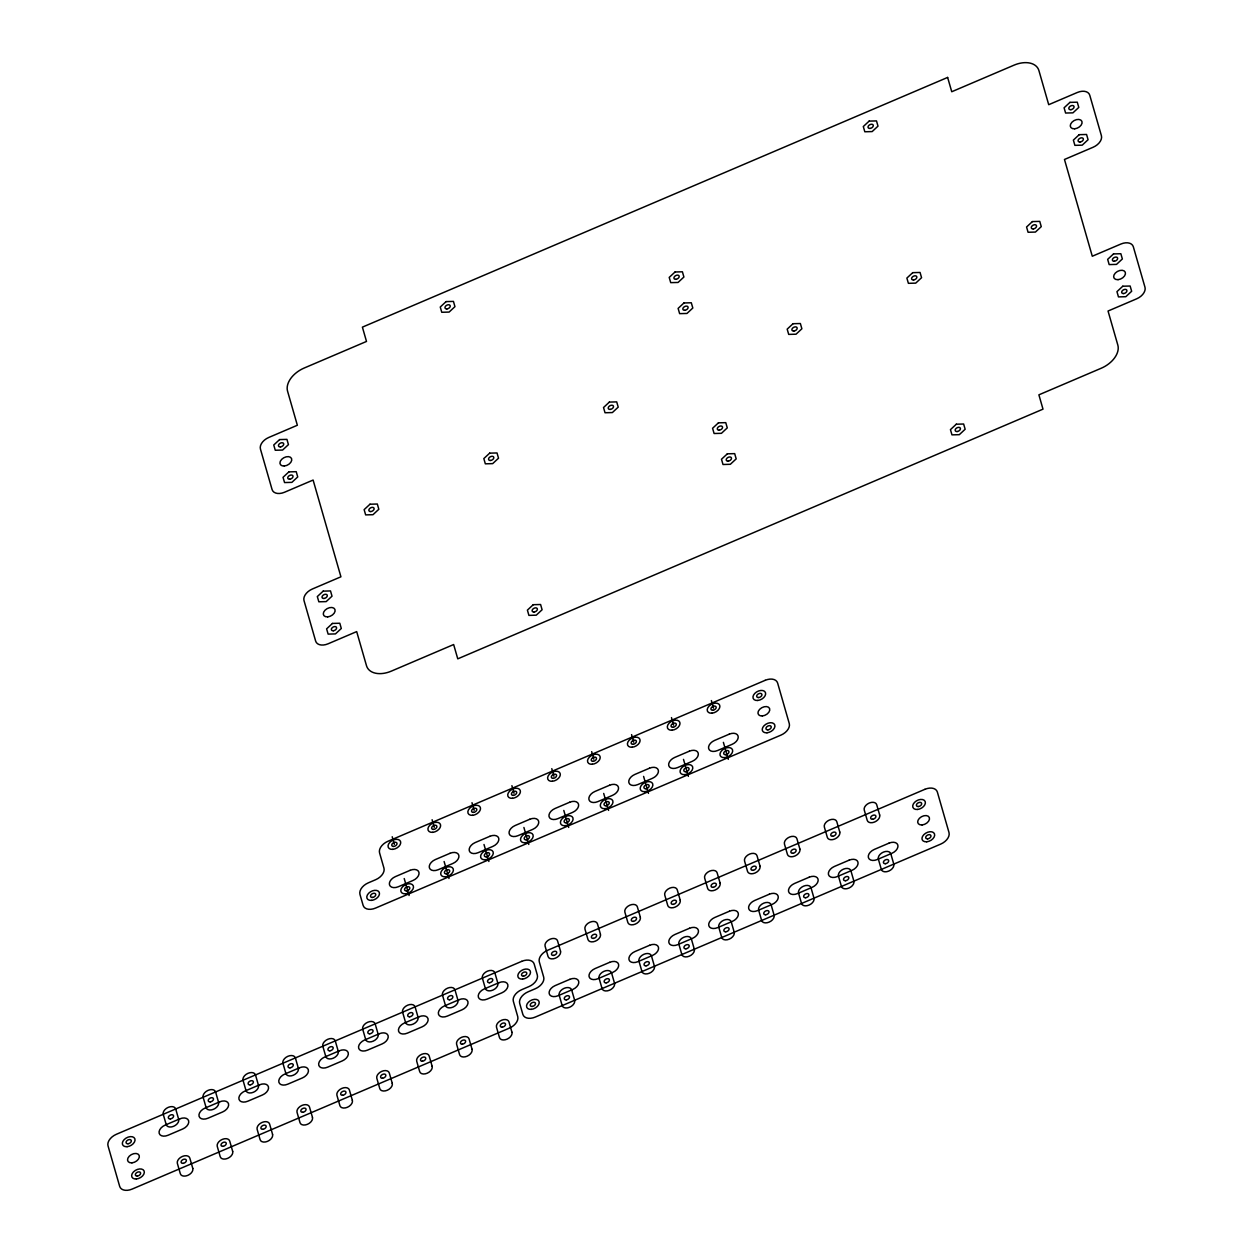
<?xml version="1.0" encoding="UTF-8"?>
<svg xmlns="http://www.w3.org/2000/svg" width="1253" height="1253" viewBox="0 0 1253 1253"><rect width="100%" height="100%" fill="white"/><g stroke="black" fill="none" stroke-linecap="round" stroke-linejoin="round"><path stroke-width="1.5" d="M711.375 700.568L713.552 708.164M723.388 742.356L728.275 759.349M671.483 717.593L673.66 725.189M683.496 759.381L688.367 776.374M631.575 734.618L633.767 742.215M643.588 776.406L648.474 793.384M591.682 751.643L593.875 759.224M603.695 793.431L608.582 810.409M551.79 768.653L553.967 776.249M563.803 810.44L568.69 827.434M511.897 785.678L514.075 793.274M523.895 827.466L528.782 844.459M471.989 802.703L474.182 810.299M484.003 844.491L488.889 861.484M432.097 819.728L434.274 827.325M444.11 861.516L448.997 878.494M392.205 836.753L394.382 844.35M404.218 878.541L409.089 895.519M279.591 439.584L273.749 445.003L275.268 450.25L282.598 450.062L288.441 444.627L286.937 439.38L279.591 439.584M446.099 301.597L440.257 307.032L441.761 312.279L449.107 312.075L454.949 306.656L453.445 301.409L446.099 301.597M288.879 471.88L283.037 477.315L284.556 482.562L291.886 482.358L297.728 476.939L296.225 471.692L288.879 471.88M369.98 504.223L364.137 509.642L365.657 514.889L372.987 514.701L378.829 509.266L377.325 504.019L369.98 504.223M323.164 591.134L317.322 596.553L318.842 601.8L326.172 601.612L332.014 596.177L330.51 590.93L323.164 591.134M675.054 271.979L669.212 277.414L670.715 282.645L678.061 282.458L683.903 277.023L682.399 271.791L675.054 271.979M489.672 453.147L483.83 458.582L485.334 463.829L492.68 463.626L498.522 458.206L497.018 452.959L489.672 453.147M869.143 121.102L863.301 126.537L864.821 131.769L872.151 131.581L877.993 126.146L876.489 120.915L869.143 121.102M332.452 623.43L326.61 628.865L328.129 634.112L335.459 633.908L341.302 628.489L339.798 623.242L332.452 623.43M683.966 302.96L678.124 308.395L679.627 313.642L686.973 313.454L692.815 308.019L691.296 302.772L683.966 302.96M609.365 402.088L603.523 407.523L605.027 412.754L612.372 412.566L618.215 407.131L616.695 401.884L609.365 402.088M793.024 323.713L787.182 329.147L788.701 334.394L796.047 334.206L801.873 328.772L800.369 323.525L793.024 323.713M718.423 422.841L712.581 428.275L714.1 433.507L721.446 433.319L727.273 427.884L725.769 422.653L718.423 422.841M1069.937 102.37L1064.095 107.805L1065.598 113.036L1072.944 112.848L1078.786 107.413L1077.282 102.182L1069.937 102.37M533.245 604.698L527.403 610.133L528.907 615.38L536.253 615.176L542.095 609.757L540.591 604.51L533.245 604.698M912.717 272.653L906.874 278.088L908.394 283.319L915.724 283.131L921.566 277.696L920.062 272.465L912.717 272.653M727.335 453.821L721.493 459.256L722.997 464.503L730.342 464.299L736.184 458.88L734.681 453.633L727.335 453.821M1079.225 134.666L1073.382 140.101L1074.886 145.348L1082.232 145.16L1088.074 139.725L1086.57 134.478L1079.225 134.666M1032.409 221.577L1026.567 227.012L1028.071 232.259L1035.417 232.071L1041.259 226.636L1039.755 221.389L1032.409 221.577M1113.51 253.92L1107.668 259.355L1109.171 264.587L1116.517 264.399L1122.359 258.964L1120.855 253.732L1113.51 253.92M956.29 424.203L950.447 429.638L951.967 434.869L959.297 434.681L965.139 429.246L963.635 424.015L956.29 424.203M1122.798 286.217L1116.956 291.651L1118.459 296.898L1125.805 296.71L1131.647 291.276L1130.143 286.029L1122.798 286.217M947.628 77.435L362.399 327.143L366.502 341.442L304.213 368.022A22.711 14.691 -28.3 0 0 287.563 391.187L297.353 425.253L268.753 437.469A11.355 7.346 -28.3 0 0 260.436 449.044L272.073 489.531A11.355 7.346 -28.3 0 0 284.509 492.257L313.109 480.056L340.926 576.803L312.326 589.02A11.355 7.346 -28.3 0 0 304.009 600.594L315.646 641.082A11.355 7.346 -28.3 0 0 328.082 643.807L356.682 631.606L366.487 665.672A22.711 14.691 -28.3 0 0 391.359 671.122L453.649 644.543L457.768 658.843L1042.997 409.151L1038.894 394.836L1101.183 368.257A22.711 14.691 -28.3 0 0 1117.833 345.108L1108.044 311.026L1136.643 298.825A11.355 7.346 -28.3 0 0 1144.976 287.235L1133.323 246.747A11.355 7.346 -28.3 0 0 1120.887 244.037L1092.287 256.238L1064.47 159.476L1093.07 147.274A11.355 7.346 -28.3 0 0 1101.403 135.684L1089.75 95.197A11.355 7.346 -28.3 0 0 1077.314 92.487L1048.714 104.688L1038.925 70.607A22.711 14.691 -28.3 0 0 1014.037 65.156L951.747 91.735L947.628 77.435M765.191 680.316L387.897 841.296A11.355 7.346 -28.3 0 0 379.565 852.886L383.951 868.141A11.355 7.346 -28.3 0 1 375.634 879.716L368.304 882.848A11.355 7.346 -28.3 0 0 359.971 894.438L363.119 905.355A11.355 7.346 -28.3 0 0 375.555 908.08L780.932 735.119A11.355 7.346 -28.3 0 0 789.265 723.529L777.627 683.042A11.355 7.346 -28.3 0 0 765.191 680.316M410.107 870.334L395.4 876.614A8.051 5.2 -28.3 0 0 389.495 884.822A8.051 5.2 -28.3 0 0 398.313 886.748L413.02 880.467A8.051 5.2 -28.3 0 0 418.925 872.26A8.051 5.2 -28.3 0 0 410.107 870.334M450.015 853.309L435.292 859.589A8.051 5.2 -28.3 0 0 429.387 867.796A8.051 5.2 -28.3 0 0 438.205 869.723L452.928 863.442A8.051 5.2 -28.3 0 0 458.817 855.235A8.051 5.2 -28.3 0 0 450.015 853.309M489.907 836.284L475.185 842.564A8.051 5.2 -28.3 0 0 469.295 850.771A8.051 5.2 -28.3 0 0 478.098 852.698L492.821 846.417A8.051 5.2 -28.3 0 0 498.725 838.21A8.051 5.2 -28.3 0 0 489.907 836.284M529.8 819.258L515.093 825.539A8.051 5.2 -28.3 0 0 509.188 833.746A8.051 5.2 -28.3 0 0 518.006 835.673L532.713 829.392A8.051 5.2 -28.3 0 0 538.618 821.185A8.051 5.2 -28.3 0 0 529.8 819.258M569.692 802.233L554.985 808.514A8.051 5.2 -28.3 0 0 549.08 816.721A8.051 5.2 -28.3 0 0 557.898 818.648L572.605 812.383A8.051 5.2 -28.3 0 0 578.51 804.175A8.051 5.2 -28.3 0 0 569.692 802.233M609.6 785.224L594.877 791.489A8.051 5.2 -28.3 0 0 588.973 799.696A8.051 5.2 -28.3 0 0 597.791 801.638L612.513 795.357A8.051 5.2 -28.3 0 0 618.418 787.15A8.051 5.2 -28.3 0 0 609.6 785.224M649.493 768.199L634.77 774.479A8.051 5.2 -28.3 0 0 628.881 782.686A8.051 5.2 -28.3 0 0 637.699 784.613L652.406 778.332A8.051 5.2 -28.3 0 0 658.311 770.125A8.051 5.2 -28.3 0 0 649.493 768.199M689.385 751.173L674.678 757.454A8.051 5.2 -28.3 0 0 668.773 765.661A8.051 5.2 -28.3 0 0 677.591 767.588L692.298 761.307A8.051 5.2 -28.3 0 0 698.203 753.1A8.051 5.2 -28.3 0 0 689.385 751.173M729.293 734.148L714.57 740.429A8.051 5.2 -28.3 0 0 708.665 748.636A8.051 5.2 -28.3 0 0 717.483 750.563L732.206 744.282A8.051 5.2 -28.3 0 0 738.095 736.075A8.051 5.2 -28.3 0 0 729.293 734.148M521.749 961.333L116.357 1134.294A11.355 7.346 -28.3 0 0 108.024 1145.884L119.677 1186.372A11.355 7.346 -28.3 0 0 132.113 1189.097L509.407 1028.118A11.355 7.346 -28.3 0 0 517.724 1016.543L513.338 1001.272A11.355 7.346 -28.3 0 1 521.671 989.698L529.001 986.565A11.355 7.346 -28.3 0 0 537.318 974.991L534.185 964.058A11.355 7.346 -28.3 0 0 521.749 961.333M924.918 789.312L547.624 950.291A11.355 7.346 -28.3 0 0 539.307 961.881L543.692 977.136A11.355 7.346 -28.3 0 1 535.36 988.711L528.03 991.843A11.355 7.346 -28.3 0 0 519.697 1003.434L522.846 1014.35A11.355 7.346 -28.3 0 0 535.282 1017.076L940.674 844.115A11.355 7.346 -28.3 0 0 948.991 832.525L937.354 792.037A11.355 7.346 -28.3 0 0 924.918 789.312M179.805 1118.851L165.098 1125.131A8.051 5.2 -28.3 0 0 159.194 1133.339A8.051 5.2 -28.3 0 0 168.012 1135.265L182.719 1128.984A8.051 5.2 -28.3 0 0 188.623 1120.777A8.051 5.2 -28.3 0 0 179.805 1118.851M219.714 1101.826L204.991 1108.106A8.051 5.2 -28.3 0 0 199.086 1116.313A8.051 5.2 -28.3 0 0 207.904 1118.24L222.627 1111.959A8.051 5.2 -28.3 0 0 228.516 1103.752A8.051 5.2 -28.3 0 0 219.714 1101.826M259.606 1084.8L244.883 1091.081A8.051 5.2 -28.3 0 0 238.994 1099.288A8.051 5.2 -28.3 0 0 247.796 1101.215L262.519 1094.95A8.051 5.2 -28.3 0 0 268.424 1086.743A8.051 5.2 -28.3 0 0 259.606 1084.8M299.498 1067.791L284.791 1074.056A8.051 5.2 -28.3 0 0 278.886 1082.263A8.051 5.2 -28.3 0 0 287.704 1084.205L302.412 1077.925A8.051 5.2 -28.3 0 0 308.316 1069.717A8.051 5.2 -28.3 0 0 299.498 1067.791M339.391 1050.766L324.684 1057.046A8.051 5.2 -28.3 0 0 318.779 1065.254A8.051 5.2 -28.3 0 0 327.597 1067.18L342.304 1060.899A8.051 5.2 -28.3 0 0 348.209 1052.692A8.051 5.2 -28.3 0 0 339.391 1050.766M379.299 1033.741L364.576 1040.021A8.051 5.2 -28.3 0 0 358.671 1048.228A8.051 5.2 -28.3 0 0 367.489 1050.155L382.212 1043.874A8.051 5.2 -28.3 0 0 388.101 1035.667A8.051 5.2 -28.3 0 0 379.299 1033.741M419.191 1016.716L404.468 1022.996A8.051 5.2 -28.3 0 0 398.579 1031.203A8.051 5.2 -28.3 0 0 407.382 1033.13L422.104 1026.849A8.051 5.2 -28.3 0 0 428.009 1018.642A8.051 5.2 -28.3 0 0 419.191 1016.716M459.084 999.69L444.376 1005.971A8.051 5.2 -28.3 0 0 438.472 1014.178A8.051 5.2 -28.3 0 0 447.29 1016.105L461.997 1009.824A8.051 5.2 -28.3 0 0 467.902 1001.617A8.051 5.2 -28.3 0 0 459.084 999.69M498.976 982.681L484.269 988.946A8.051 5.2 -28.3 0 0 478.364 997.153A8.051 5.2 -28.3 0 0 487.182 999.08L501.905 992.815A8.051 5.2 -28.3 0 0 507.794 984.607A8.051 5.2 -28.3 0 0 498.976 982.681M569.849 979.329L555.126 985.61A8.051 5.2 -28.3 0 0 549.237 993.817A8.051 5.2 -28.3 0 0 558.039 995.743L572.762 989.463A8.051 5.2 -28.3 0 0 578.667 981.256A8.051 5.2 -28.3 0 0 569.849 979.329M609.741 962.304L595.034 968.585A8.051 5.2 -28.3 0 0 589.129 976.792A8.051 5.2 -28.3 0 0 597.947 978.718L612.654 972.438A8.051 5.2 -28.3 0 0 618.559 964.23A8.051 5.2 -28.3 0 0 609.741 962.304M649.634 945.279L634.926 951.56A8.051 5.2 -28.3 0 0 629.022 959.767A8.051 5.2 -28.3 0 0 637.84 961.693L652.547 955.412A8.051 5.2 -28.3 0 0 658.451 947.205A8.051 5.2 -28.3 0 0 649.634 945.279M689.542 928.254L674.819 934.534A8.051 5.2 -28.3 0 0 668.914 942.742A8.051 5.2 -28.3 0 0 677.732 944.668L692.455 938.387A8.051 5.2 -28.3 0 0 698.344 930.18A8.051 5.2 -28.3 0 0 689.542 928.254M729.434 911.229L714.711 917.509A8.051 5.2 -28.3 0 0 708.822 925.716A8.051 5.2 -28.3 0 0 717.624 927.643L732.347 921.378A8.051 5.2 -28.3 0 0 738.252 913.171A8.051 5.2 -28.3 0 0 729.434 911.229M769.326 894.219L754.619 900.5A8.051 5.2 -28.3 0 0 748.714 908.691A8.051 5.2 -28.3 0 0 757.532 910.633L772.24 904.353A8.051 5.2 -28.3 0 0 778.144 896.146A8.051 5.2 -28.3 0 0 769.326 894.219M809.219 877.194L794.512 883.475A8.051 5.2 -28.3 0 0 788.607 891.682A8.051 5.2 -28.3 0 0 797.425 893.608L812.148 887.328A8.051 5.2 -28.3 0 0 818.037 879.12A8.051 5.2 -28.3 0 0 809.219 877.194M849.127 860.169L834.404 866.45A8.051 5.2 -28.3 0 0 828.499 874.657A8.051 5.2 -28.3 0 0 837.317 876.583L852.04 870.302A8.051 5.2 -28.3 0 0 857.945 862.095A8.051 5.2 -28.3 0 0 849.127 860.169M889.019 843.144L874.312 849.424A8.051 5.2 -28.3 0 0 868.407 857.632A8.051 5.2 -28.3 0 0 877.225 859.558L891.932 853.277A8.051 5.2 -28.3 0 0 897.837 845.07A8.051 5.2 -28.3 0 0 889.019 843.144M879.669 815.03L876.693 804.677A6.813 4.401 -28.3 0 0 869.237 803.048A6.813 4.401 -28.3 0 0 864.241 809.986L867.217 820.339A6.813 4.401 -28.3 0 0 874.672 821.984A6.813 4.401 -28.3 0 0 879.669 815.03M893.781 864.116L890.805 853.763A6.813 4.401 -28.3 0 0 883.349 852.134A6.813 4.401 -28.3 0 0 878.353 859.072L881.329 869.425A6.813 4.401 -28.3 0 0 888.784 871.07A6.813 4.401 -28.3 0 0 893.781 864.116M839.776 832.055L836.8 821.702A6.813 4.401 -28.3 0 0 829.345 820.057A6.813 4.401 -28.3 0 0 824.349 827.011L827.325 837.364A6.813 4.401 -28.3 0 0 834.78 838.993A6.813 4.401 -28.3 0 0 839.776 832.055M853.888 881.141L850.912 870.788A6.813 4.401 -28.3 0 0 843.441 869.159A6.813 4.401 -28.3 0 0 838.461 876.098L841.436 886.451A6.813 4.401 -28.3 0 0 848.892 888.079A6.813 4.401 -28.3 0 0 853.888 881.141M799.884 849.064L796.908 838.711A6.813 4.401 -28.3 0 0 789.453 837.082A6.813 4.401 -28.3 0 0 784.456 844.036L787.432 854.389A6.813 4.401 -28.3 0 0 794.888 856.018A6.813 4.401 -28.3 0 0 799.884 849.064M813.996 898.166L811.02 887.797A6.813 4.401 -28.3 0 0 803.549 886.169A6.813 4.401 -28.3 0 0 798.553 893.123L801.544 903.476A6.813 4.401 -28.3 0 0 808.999 905.105A6.813 4.401 -28.3 0 0 813.996 898.166M759.991 866.089L757.016 855.736A6.813 4.401 -28.3 0 0 749.545 854.107A6.813 4.401 -28.3 0 0 744.564 861.046L747.54 871.399A6.813 4.401 -28.3 0 0 754.995 873.043A6.813 4.401 -28.3 0 0 759.991 866.089M774.103 915.176L771.128 904.823A6.813 4.401 -28.3 0 0 763.657 903.194A6.813 4.401 -28.3 0 0 758.66 910.148L761.636 920.501A6.813 4.401 -28.3 0 0 769.107 922.13A6.813 4.401 -28.3 0 0 774.103 915.176M720.099 883.114L717.123 872.761A6.813 4.401 -28.3 0 0 709.652 871.133A6.813 4.401 -28.3 0 0 704.656 878.071L707.647 888.424A6.813 4.401 -28.3 0 0 715.103 890.053A6.813 4.401 -28.3 0 0 720.099 883.114M734.211 932.201L731.235 921.848A6.813 4.401 -28.3 0 0 723.764 920.219A6.813 4.401 -28.3 0 0 718.768 927.157L721.744 937.51A6.813 4.401 -28.3 0 0 729.215 939.155A6.813 4.401 -28.3 0 0 734.211 932.201M680.207 900.14L677.231 889.771A6.813 4.401 -28.3 0 0 669.76 888.142A6.813 4.401 -28.3 0 0 664.763 895.096L667.739 905.449A6.813 4.401 -28.3 0 0 675.21 907.078A6.813 4.401 -28.3 0 0 680.207 900.14M694.319 949.226L691.343 938.873A6.813 4.401 -28.3 0 0 683.872 937.228A6.813 4.401 -28.3 0 0 678.875 944.182L681.851 954.535A6.813 4.401 -28.3 0 0 689.322 956.164A6.813 4.401 -28.3 0 0 694.319 949.226M640.314 917.149L637.338 906.796A6.813 4.401 -28.3 0 0 629.867 905.167A6.813 4.401 -28.3 0 0 624.871 912.121L627.847 922.474A6.813 4.401 -28.3 0 0 635.318 924.103A6.813 4.401 -28.3 0 0 640.314 917.149M654.426 966.235L651.45 955.882A6.813 4.401 -28.3 0 0 643.979 954.253A6.813 4.401 -28.3 0 0 638.983 961.208L641.959 971.561A6.813 4.401 -28.3 0 0 649.43 973.189A6.813 4.401 -28.3 0 0 654.426 966.235M600.422 934.174L597.446 923.821A6.813 4.401 -28.3 0 0 589.975 922.192A6.813 4.401 -28.3 0 0 584.979 929.131L587.955 939.484A6.813 4.401 -28.3 0 0 595.426 941.128A6.813 4.401 -28.3 0 0 600.422 934.174M614.534 983.26L611.558 972.908A6.813 4.401 -28.3 0 0 604.087 971.279A6.813 4.401 -28.3 0 0 599.091 978.233L602.066 988.586A6.813 4.401 -28.3 0 0 609.538 990.215A6.813 4.401 -28.3 0 0 614.534 983.26M560.53 951.199L557.554 940.846A6.813 4.401 -28.3 0 0 550.083 939.202A6.813 4.401 -28.3 0 0 545.086 946.156L548.062 956.509A6.813 4.401 -28.3 0 0 555.533 958.138A6.813 4.401 -28.3 0 0 560.53 951.199M574.641 1000.286L571.666 989.933A6.813 4.401 -28.3 0 0 564.195 988.304A6.813 4.401 -28.3 0 0 559.198 995.242L562.174 1005.595A6.813 4.401 -28.3 0 0 569.645 1007.24A6.813 4.401 -28.3 0 0 574.641 1000.286M497.833 983.166L494.857 972.814A6.813 4.401 -28.3 0 0 487.386 971.185A6.813 4.401 -28.3 0 0 482.389 978.123L485.365 988.476A6.813 4.401 -28.3 0 0 492.836 990.121A6.813 4.401 -28.3 0 0 497.833 983.166M511.944 1032.253L508.969 1021.9A6.813 4.401 -28.3 0 0 501.498 1020.271A6.813 4.401 -28.3 0 0 496.501 1027.225L499.477 1037.578A6.813 4.401 -28.3 0 0 506.948 1039.207A6.813 4.401 -28.3 0 0 511.944 1032.253M457.94 1000.192L454.964 989.839A6.813 4.401 -28.3 0 0 447.493 988.194A6.813 4.401 -28.3 0 0 442.497 995.148L445.473 1005.501A6.813 4.401 -28.3 0 0 452.944 1007.13A6.813 4.401 -28.3 0 0 457.94 1000.192M472.052 1049.278L469.061 1038.925A6.813 4.401 -28.3 0 0 461.605 1037.296A6.813 4.401 -28.3 0 0 456.609 1044.235L459.585 1054.587A6.813 4.401 -28.3 0 0 467.056 1056.232A6.813 4.401 -28.3 0 0 472.052 1049.278M418.048 1017.201L415.072 1006.848A6.813 4.401 -28.3 0 0 407.601 1005.219A6.813 4.401 -28.3 0 0 402.605 1012.173L405.58 1022.526A6.813 4.401 -28.3 0 0 413.051 1024.155A6.813 4.401 -28.3 0 0 418.048 1017.201M432.144 1066.303L429.168 1055.95A6.813 4.401 -28.3 0 0 421.713 1054.306A6.813 4.401 -28.3 0 0 416.716 1061.26L419.692 1071.613A6.813 4.401 -28.3 0 0 427.163 1073.241A6.813 4.401 -28.3 0 0 432.144 1066.303M378.155 1034.226L375.164 1023.873A6.813 4.401 -28.3 0 0 367.709 1022.244A6.813 4.401 -28.3 0 0 362.712 1029.199L365.688 1039.551A6.813 4.401 -28.3 0 0 373.159 1041.18A6.813 4.401 -28.3 0 0 378.155 1034.226M392.252 1083.312L389.276 1072.96A6.813 4.401 -28.3 0 0 381.82 1071.331A6.813 4.401 -28.3 0 0 376.824 1078.285L379.8 1088.638A6.813 4.401 -28.3 0 0 387.255 1090.267A6.813 4.401 -28.3 0 0 392.252 1083.312M338.247 1051.251L335.271 1040.898A6.813 4.401 -28.3 0 0 327.816 1039.27A6.813 4.401 -28.3 0 0 322.82 1046.208L325.796 1056.561A6.813 4.401 -28.3 0 0 333.267 1058.205A6.813 4.401 -28.3 0 0 338.247 1051.251M352.359 1100.338L349.383 1089.985A6.813 4.401 -28.3 0 0 341.928 1088.356A6.813 4.401 -28.3 0 0 336.932 1095.294L339.908 1105.663A6.813 4.401 -28.3 0 0 347.363 1107.292A6.813 4.401 -28.3 0 0 352.359 1100.338M298.355 1068.276L295.379 1057.924A6.813 4.401 -28.3 0 0 287.924 1056.279A6.813 4.401 -28.3 0 0 282.927 1063.233L285.903 1073.586A6.813 4.401 -28.3 0 0 293.359 1075.215A6.813 4.401 -28.3 0 0 298.355 1068.276M312.467 1117.363L309.491 1107.01A6.813 4.401 -28.3 0 0 302.036 1105.381A6.813 4.401 -28.3 0 0 297.039 1112.319L300.015 1122.672A6.813 4.401 -28.3 0 0 307.471 1124.301A6.813 4.401 -28.3 0 0 312.467 1117.363M258.463 1085.286L255.487 1074.933A6.813 4.401 -28.3 0 0 248.031 1073.304A6.813 4.401 -28.3 0 0 243.035 1080.258L246.011 1090.611A6.813 4.401 -28.3 0 0 253.466 1092.24A6.813 4.401 -28.3 0 0 258.463 1085.286M272.574 1134.388L269.599 1124.035A6.813 4.401 -28.3 0 0 262.143 1122.39A6.813 4.401 -28.3 0 0 257.147 1129.345L260.123 1139.697A6.813 4.401 -28.3 0 0 267.578 1141.326A6.813 4.401 -28.3 0 0 272.574 1134.388M218.57 1102.311L215.594 1091.958A6.813 4.401 -28.3 0 0 208.139 1090.329A6.813 4.401 -28.3 0 0 203.143 1097.268L206.118 1107.636A6.813 4.401 -28.3 0 0 213.574 1109.265A6.813 4.401 -28.3 0 0 218.57 1102.311M232.682 1151.397L229.706 1141.044A6.813 4.401 -28.3 0 0 222.251 1139.416A6.813 4.401 -28.3 0 0 217.255 1146.37L220.23 1156.723A6.813 4.401 -28.3 0 0 227.686 1158.352A6.813 4.401 -28.3 0 0 232.682 1151.397M178.678 1119.336L175.702 1108.983A6.813 4.401 -28.3 0 0 168.247 1107.354A6.813 4.401 -28.3 0 0 163.25 1114.293L166.226 1124.646A6.813 4.401 -28.3 0 0 173.681 1126.275A6.813 4.401 -28.3 0 0 178.678 1119.336M192.79 1168.422L189.814 1158.07A6.813 4.401 -28.3 0 0 182.358 1156.441A6.813 4.401 -28.3 0 0 177.362 1163.379L180.338 1173.732A6.813 4.401 -28.3 0 0 187.793 1175.377A6.813 4.401 -28.3 0 0 192.79 1168.422M372.47 897.446A2.835 1.833 -28.3 0 0 375.681 894.125A2.835 1.833 -28.3 0 0 371.248 894.501A2.835 1.833 -28.3 0 0 372.47 897.446M371.53 900.374A6.813 4.401 -28.3 0 0 379.267 892.402A6.813 4.401 -28.3 0 0 368.617 893.295A6.813 4.401 -28.3 0 0 371.53 900.374M766.977 732.786A6.813 4.401 -28.3 0 0 774.714 724.798A6.813 4.401 -28.3 0 0 764.079 725.691A6.813 4.401 -28.3 0 0 766.977 732.786M757.689 700.474A6.813 4.401 -28.3 0 0 765.426 692.502A6.813 4.401 -28.3 0 0 754.792 693.395A6.813 4.401 -28.3 0 0 757.689 700.474M758.629 697.545A2.835 1.833 -28.3 0 0 761.855 694.225A2.835 1.833 -28.3 0 0 757.423 694.601A2.835 1.833 -28.3 0 0 758.629 697.545M725.659 754.698A2.835 1.833 -28.3 0 0 728.886 751.377A2.835 1.833 -28.3 0 0 724.453 751.737A2.835 1.833 -28.3 0 0 725.659 754.698M685.767 771.723A2.835 1.833 -28.3 0 0 688.993 768.387A2.835 1.833 -28.3 0 0 684.561 768.762A2.835 1.833 -28.3 0 0 685.767 771.723M645.859 788.732A2.835 1.833 -28.3 0 0 649.085 785.412A2.835 1.833 -28.3 0 0 644.653 785.788A2.835 1.833 -28.3 0 0 645.859 788.732M605.966 805.757A2.835 1.833 -28.3 0 0 609.193 802.437A2.835 1.833 -28.3 0 0 604.76 802.813A2.835 1.833 -28.3 0 0 605.966 805.757M566.074 822.782A2.835 1.833 -28.3 0 0 569.301 819.462A2.835 1.833 -28.3 0 0 564.868 819.838A2.835 1.833 -28.3 0 0 566.074 822.782M526.182 839.808A2.835 1.833 -28.3 0 0 529.392 836.487A2.835 1.833 -28.3 0 0 524.96 836.847A2.835 1.833 -28.3 0 0 526.182 839.808M486.274 856.833A2.835 1.833 -28.3 0 0 489.5 853.497A2.835 1.833 -28.3 0 0 485.068 853.873A2.835 1.833 -28.3 0 0 486.274 856.833M446.381 873.858A2.835 1.833 -28.3 0 0 449.608 870.522A2.835 1.833 -28.3 0 0 445.175 870.898A2.835 1.833 -28.3 0 0 446.381 873.858M406.489 890.867A2.835 1.833 -28.3 0 0 409.715 887.547A2.835 1.833 -28.3 0 0 405.283 887.923A2.835 1.833 -28.3 0 0 406.489 890.867M724.72 757.626A6.813 4.401 -28.3 0 0 732.457 749.639A6.813 4.401 -28.3 0 0 721.822 750.531A6.813 4.401 -28.3 0 0 724.72 757.626M684.827 774.652A6.813 4.401 -28.3 0 0 692.564 766.664A6.813 4.401 -28.3 0 0 681.914 767.556A6.813 4.401 -28.3 0 0 684.827 774.652M644.919 791.661A6.813 4.401 -28.3 0 0 652.656 783.689A6.813 4.401 -28.3 0 0 642.022 784.582A6.813 4.401 -28.3 0 0 644.919 791.661M605.027 808.686A6.813 4.401 -28.3 0 0 612.764 800.714A6.813 4.401 -28.3 0 0 602.129 801.607A6.813 4.401 -28.3 0 0 605.027 808.686M565.134 825.711A6.813 4.401 -28.3 0 0 572.872 817.739A6.813 4.401 -28.3 0 0 562.237 818.632A6.813 4.401 -28.3 0 0 565.134 825.711M525.242 842.736A6.813 4.401 -28.3 0 0 532.979 834.764A6.813 4.401 -28.3 0 0 522.329 835.657A6.813 4.401 -28.3 0 0 525.242 842.736M485.334 859.762A6.813 4.401 -28.3 0 0 493.071 851.774A6.813 4.401 -28.3 0 0 482.436 852.666A6.813 4.401 -28.3 0 0 485.334 859.762M445.441 876.787A6.813 4.401 -28.3 0 0 453.179 868.799A6.813 4.401 -28.3 0 0 442.544 869.692A6.813 4.401 -28.3 0 0 445.441 876.787M405.549 893.796A6.813 4.401 -28.3 0 0 413.286 885.824A6.813 4.401 -28.3 0 0 402.636 886.717A6.813 4.401 -28.3 0 0 405.549 893.796M767.917 729.857A2.835 1.833 -28.3 0 0 771.143 726.521A2.835 1.833 -28.3 0 0 766.711 726.897A2.835 1.833 -28.3 0 0 767.917 729.857M672.047 730.201A6.813 4.401 -28.3 0 0 679.784 722.229A6.813 4.401 -28.3 0 0 669.149 723.122A6.813 4.401 -28.3 0 0 672.047 730.201M392.769 849.362A6.813 4.401 -28.3 0 0 400.506 841.389A6.813 4.401 -28.3 0 0 389.871 842.282A6.813 4.401 -28.3 0 0 392.769 849.362M432.661 832.337A6.813 4.401 -28.3 0 0 440.414 824.364A6.813 4.401 -28.3 0 0 429.763 825.257A6.813 4.401 -28.3 0 0 432.661 832.337M472.569 815.311A6.813 4.401 -28.3 0 0 480.306 807.339A6.813 4.401 -28.3 0 0 469.671 808.232A6.813 4.401 -28.3 0 0 472.569 815.311M512.461 798.302A6.813 4.401 -28.3 0 0 520.199 790.314A6.813 4.401 -28.3 0 0 509.564 791.207A6.813 4.401 -28.3 0 0 512.461 798.302M552.354 781.277A6.813 4.401 -28.3 0 0 560.091 773.289A6.813 4.401 -28.3 0 0 549.456 774.182A6.813 4.401 -28.3 0 0 552.354 781.277M592.262 764.252A6.813 4.401 -28.3 0 0 599.999 756.279A6.813 4.401 -28.3 0 0 589.349 757.172A6.813 4.401 -28.3 0 0 592.262 764.252M632.154 747.227A6.813 4.401 -28.3 0 0 639.891 739.254A6.813 4.401 -28.3 0 0 629.257 740.147A6.813 4.401 -28.3 0 0 632.154 747.227M711.939 713.176A6.813 4.401 -28.3 0 0 719.676 705.204A6.813 4.401 -28.3 0 0 709.041 706.097A6.813 4.401 -28.3 0 0 711.939 713.176M712.879 710.247A2.835 1.833 -28.3 0 0 716.105 706.927A2.835 1.833 -28.3 0 0 711.673 707.303A2.835 1.833 -28.3 0 0 712.879 710.247M672.986 727.273A2.835 1.833 -28.3 0 0 676.213 723.952A2.835 1.833 -28.3 0 0 671.78 724.328A2.835 1.833 -28.3 0 0 672.986 727.273M633.094 744.298A2.835 1.833 -28.3 0 0 636.32 740.977A2.835 1.833 -28.3 0 0 631.888 741.353A2.835 1.833 -28.3 0 0 633.094 744.298M593.202 761.323A2.835 1.833 -28.3 0 0 596.412 758.002A2.835 1.833 -28.3 0 0 591.98 758.363A2.835 1.833 -28.3 0 0 593.202 761.323M553.293 778.348A2.835 1.833 -28.3 0 0 556.52 775.027A2.835 1.833 -28.3 0 0 552.087 775.388A2.835 1.833 -28.3 0 0 553.293 778.348M513.401 795.373A2.835 1.833 -28.3 0 0 516.628 792.037A2.835 1.833 -28.3 0 0 512.195 792.413A2.835 1.833 -28.3 0 0 513.401 795.373M473.509 812.383A2.835 1.833 -28.3 0 0 476.735 809.062A2.835 1.833 -28.3 0 0 472.303 809.438A2.835 1.833 -28.3 0 0 473.509 812.383M433.616 829.408A2.835 1.833 -28.3 0 0 436.827 826.087A2.835 1.833 -28.3 0 0 432.395 826.463A2.835 1.833 -28.3 0 0 433.616 829.408M393.708 846.433A2.835 1.833 -28.3 0 0 396.935 843.112A2.835 1.833 -28.3 0 0 392.502 843.488A2.835 1.833 -28.3 0 0 393.708 846.433M762.341 715.949A6.359 4.119 -28.3 0 0 769.577 708.493A6.359 4.119 -28.3 0 0 759.647 709.339A6.359 4.119 -28.3 0 0 762.341 715.949M1074.682 128.793A6.359 4.119 -28.3 0 0 1081.903 121.353A6.359 4.119 -28.3 0 0 1071.973 122.183A6.359 4.119 -28.3 0 0 1074.682 128.793M284.337 466.006A6.359 4.119 -28.3 0 0 291.557 458.551A6.359 4.119 -28.3 0 0 281.627 459.397A6.359 4.119 -28.3 0 0 284.337 466.006M327.706 616.868A6.359 4.119 -28.3 0 0 334.927 609.412A6.359 4.119 -28.3 0 0 324.997 610.242A6.359 4.119 -28.3 0 0 327.706 616.868M1118.052 279.654A6.359 4.119 -28.3 0 0 1125.272 272.214A6.359 4.119 -28.3 0 0 1115.342 273.044A6.359 4.119 -28.3 0 0 1118.052 279.654M675.884 279.309A2.835 1.833 -28.3 0 0 679.11 275.989A2.835 1.833 -28.3 0 0 674.678 276.365A2.835 1.833 -28.3 0 0 675.884 279.309M684.796 310.29A2.835 1.833 -28.3 0 0 688.022 306.969A2.835 1.833 -28.3 0 0 683.59 307.345A2.835 1.833 -28.3 0 0 684.796 310.29M1070.908 109.684A2.835 1.833 -28.3 0 0 1073.946 106.286A2.835 1.833 -28.3 0 0 1069.467 106.85A2.835 1.833 -28.3 0 0 1070.908 109.684M1080.055 142.012A2.835 1.833 -28.3 0 0 1083.281 138.676A2.835 1.833 -28.3 0 0 1078.849 139.052A2.835 1.833 -28.3 0 0 1080.055 142.012M289.709 479.21A2.835 1.833 -28.3 0 0 292.936 475.889A2.835 1.833 -28.3 0 0 288.503 476.265A2.835 1.833 -28.3 0 0 289.709 479.21M280.468 446.914A2.835 1.833 -28.3 0 0 283.632 443.562A2.835 1.833 -28.3 0 0 279.184 444.001A2.835 1.833 -28.3 0 0 280.468 446.914M333.423 630.745A2.835 1.833 -28.3 0 0 336.477 627.346A2.835 1.833 -28.3 0 0 331.982 627.925A2.835 1.833 -28.3 0 0 333.423 630.745M323.994 598.464A2.835 1.833 -28.3 0 0 327.221 595.144A2.835 1.833 -28.3 0 0 322.788 595.504A2.835 1.833 -28.3 0 0 323.994 598.464M1114.34 261.25A2.835 1.833 -28.3 0 0 1117.566 257.93A2.835 1.833 -28.3 0 0 1113.134 258.306A2.835 1.833 -28.3 0 0 1114.34 261.25M1123.675 293.547A2.835 1.833 -28.3 0 0 1126.839 290.21A2.835 1.833 -28.3 0 0 1122.39 290.633A2.835 1.833 -28.3 0 0 1123.675 293.547M719.253 430.171A2.835 1.833 -28.3 0 0 722.48 426.85A2.835 1.833 -28.3 0 0 718.047 427.226A2.835 1.833 -28.3 0 0 719.253 430.171M728.165 461.151A2.835 1.833 -28.3 0 0 731.392 457.831A2.835 1.833 -28.3 0 0 726.959 458.206A2.835 1.833 -28.3 0 0 728.165 461.151M869.974 128.433A2.835 1.833 -28.3 0 0 873.2 125.112A2.835 1.833 -28.3 0 0 868.768 125.488A2.835 1.833 -28.3 0 0 869.974 128.433M446.929 308.927A2.835 1.833 -28.3 0 0 450.156 305.607A2.835 1.833 -28.3 0 0 445.723 305.983A2.835 1.833 -28.3 0 0 446.929 308.927M534.076 612.028A2.835 1.833 -28.3 0 0 537.302 608.707A2.835 1.833 -28.3 0 0 532.87 609.083A2.835 1.833 -28.3 0 0 534.076 612.028M957.12 431.533A2.835 1.833 -28.3 0 0 960.346 428.213A2.835 1.833 -28.3 0 0 955.914 428.589A2.835 1.833 -28.3 0 0 957.12 431.533M610.195 409.418A2.835 1.833 -28.3 0 0 613.422 406.097A2.835 1.833 -28.3 0 0 608.989 406.458A2.835 1.833 -28.3 0 0 610.195 409.418M490.503 460.477A2.835 1.833 -28.3 0 0 493.729 457.157A2.835 1.833 -28.3 0 0 489.296 457.533A2.835 1.833 -28.3 0 0 490.503 460.477M370.81 511.553A2.835 1.833 -28.3 0 0 374.036 508.232A2.835 1.833 -28.3 0 0 369.604 508.593A2.835 1.833 -28.3 0 0 370.81 511.553M1033.239 228.923A2.835 1.833 -28.3 0 0 1036.466 225.587A2.835 1.833 -28.3 0 0 1032.033 225.963A2.835 1.833 -28.3 0 0 1033.239 228.923M913.547 279.983A2.835 1.833 -28.3 0 0 916.773 276.662A2.835 1.833 -28.3 0 0 912.341 277.038A2.835 1.833 -28.3 0 0 913.547 279.983M793.854 331.058A2.835 1.833 -28.3 0 0 797.08 327.722A2.835 1.833 -28.3 0 0 792.648 328.098A2.835 1.833 -28.3 0 0 793.854 331.058M131.941 1162.847A6.359 4.119 -28.3 0 0 139.161 1155.391A6.359 4.119 -28.3 0 0 129.231 1156.237A6.359 4.119 -28.3 0 0 131.941 1162.847M502.234 1027.162A2.835 1.833 -28.3 0 0 505.46 1023.842A2.835 1.833 -28.3 0 0 501.028 1024.218A2.835 1.833 -28.3 0 0 502.234 1027.162M462.341 1044.188A2.835 1.833 -28.3 0 0 465.568 1040.867A2.835 1.833 -28.3 0 0 461.135 1041.243A2.835 1.833 -28.3 0 0 462.341 1044.188M422.449 1061.213A2.835 1.833 -28.3 0 0 425.675 1057.892A2.835 1.833 -28.3 0 0 421.243 1058.252A2.835 1.833 -28.3 0 0 422.449 1061.213M382.541 1078.238A2.835 1.833 -28.3 0 0 385.767 1074.917A2.835 1.833 -28.3 0 0 381.335 1075.278A2.835 1.833 -28.3 0 0 382.541 1078.238M342.649 1095.263A2.835 1.833 -28.3 0 0 345.875 1091.927A2.835 1.833 -28.3 0 0 341.442 1092.303A2.835 1.833 -28.3 0 0 342.649 1095.263M302.756 1112.272A2.835 1.833 -28.3 0 0 305.983 1108.952A2.835 1.833 -28.3 0 0 301.55 1109.328A2.835 1.833 -28.3 0 0 302.756 1112.272M262.864 1129.298A2.835 1.833 -28.3 0 0 266.09 1125.977A2.835 1.833 -28.3 0 0 261.642 1126.353A2.835 1.833 -28.3 0 0 262.864 1129.298M222.956 1146.323A2.835 1.833 -28.3 0 0 226.182 1143.002A2.835 1.833 -28.3 0 0 221.75 1143.378A2.835 1.833 -28.3 0 0 222.956 1146.323M183.063 1163.348A2.835 1.833 -28.3 0 0 186.29 1160.027A2.835 1.833 -28.3 0 0 181.857 1160.388A2.835 1.833 -28.3 0 0 183.063 1163.348M128.025 1143.754A2.835 1.833 -28.3 0 0 131.252 1140.434A2.835 1.833 -28.3 0 0 126.819 1140.794A2.835 1.833 -28.3 0 0 128.025 1143.754M489.469 982.728A2.835 1.833 -28.3 0 0 492.695 979.407A2.835 1.833 -28.3 0 0 488.263 979.783A2.835 1.833 -28.3 0 0 489.469 982.728M449.576 999.753A2.835 1.833 -28.3 0 0 452.787 996.433A2.835 1.833 -28.3 0 0 448.355 996.793A2.835 1.833 -28.3 0 0 449.576 999.753M409.668 1016.778A2.835 1.833 -28.3 0 0 412.895 1013.442A2.835 1.833 -28.3 0 0 408.462 1013.818A2.835 1.833 -28.3 0 0 409.668 1016.778M369.776 1033.788A2.835 1.833 -28.3 0 0 373.002 1030.467A2.835 1.833 -28.3 0 0 368.57 1030.843A2.835 1.833 -28.3 0 0 369.776 1033.788M329.884 1050.813A2.835 1.833 -28.3 0 0 333.11 1047.492A2.835 1.833 -28.3 0 0 328.678 1047.868A2.835 1.833 -28.3 0 0 329.884 1050.813M289.976 1067.838A2.835 1.833 -28.3 0 0 293.202 1064.517A2.835 1.833 -28.3 0 0 288.77 1064.893A2.835 1.833 -28.3 0 0 289.976 1067.838M250.083 1084.863A2.835 1.833 -28.3 0 0 253.31 1081.543A2.835 1.833 -28.3 0 0 248.877 1081.903A2.835 1.833 -28.3 0 0 250.083 1084.863M210.191 1101.888A2.835 1.833 -28.3 0 0 213.417 1098.568A2.835 1.833 -28.3 0 0 208.985 1098.928A2.835 1.833 -28.3 0 0 210.191 1101.888M170.298 1118.913A2.835 1.833 -28.3 0 0 173.509 1115.577A2.835 1.833 -28.3 0 0 169.077 1115.953A2.835 1.833 -28.3 0 0 170.298 1118.913M137.313 1176.05A2.835 1.833 -28.3 0 0 140.54 1172.73A2.835 1.833 -28.3 0 0 136.107 1173.106A2.835 1.833 -28.3 0 0 137.313 1176.05M136.373 1178.979A6.813 4.401 -28.3 0 0 144.111 1171.007A6.813 4.401 -28.3 0 0 133.476 1171.9A6.813 4.401 -28.3 0 0 136.373 1178.979M127.086 1146.683A6.813 4.401 -28.3 0 0 134.823 1138.695A6.813 4.401 -28.3 0 0 124.188 1139.588A6.813 4.401 -28.3 0 0 127.086 1146.683M522.548 979.079A6.813 4.401 -28.3 0 0 530.285 971.106A6.813 4.401 -28.3 0 0 519.65 971.999A6.813 4.401 -28.3 0 0 522.548 979.079M523.488 976.15A2.835 1.833 -28.3 0 0 526.714 972.829A2.835 1.833 -28.3 0 0 522.282 973.205A2.835 1.833 -28.3 0 0 523.488 976.15M532.196 1006.441A2.835 1.833 -28.3 0 0 535.423 1003.12A2.835 1.833 -28.3 0 0 530.99 1003.496A2.835 1.833 -28.3 0 0 532.196 1006.441M531.256 1009.37A6.813 4.401 -28.3 0 0 538.994 1001.398A6.813 4.401 -28.3 0 0 528.359 1002.29A6.813 4.401 -28.3 0 0 531.256 1009.37M926.719 841.781A6.813 4.401 -28.3 0 0 934.456 833.793A6.813 4.401 -28.3 0 0 923.821 834.686A6.813 4.401 -28.3 0 0 926.719 841.781M917.431 809.469A6.813 4.401 -28.3 0 0 925.168 801.497A6.813 4.401 -28.3 0 0 914.533 802.39A6.813 4.401 -28.3 0 0 917.431 809.469M918.371 806.54A2.835 1.833 -28.3 0 0 921.597 803.22A2.835 1.833 -28.3 0 0 917.165 803.596A2.835 1.833 -28.3 0 0 918.371 806.54M885.385 863.693A2.835 1.833 -28.3 0 0 888.612 860.372A2.835 1.833 -28.3 0 0 884.179 860.733A2.835 1.833 -28.3 0 0 885.385 863.693M845.493 880.718A2.835 1.833 -28.3 0 0 848.72 877.382A2.835 1.833 -28.3 0 0 844.287 877.758A2.835 1.833 -28.3 0 0 845.493 880.718M805.601 897.728A2.835 1.833 -28.3 0 0 808.827 894.407A2.835 1.833 -28.3 0 0 804.395 894.783A2.835 1.833 -28.3 0 0 805.601 897.728M765.708 914.753A2.835 1.833 -28.3 0 0 768.919 911.432A2.835 1.833 -28.3 0 0 764.487 911.808A2.835 1.833 -28.3 0 0 765.708 914.753M725.8 931.778A2.835 1.833 -28.3 0 0 729.027 928.457A2.835 1.833 -28.3 0 0 724.594 928.833A2.835 1.833 -28.3 0 0 725.8 931.778M685.908 948.803A2.835 1.833 -28.3 0 0 689.134 945.482A2.835 1.833 -28.3 0 0 684.702 945.843A2.835 1.833 -28.3 0 0 685.908 948.803M646.015 965.828A2.835 1.833 -28.3 0 0 649.242 962.508A2.835 1.833 -28.3 0 0 644.809 962.868A2.835 1.833 -28.3 0 0 646.015 965.828M606.123 982.853A2.835 1.833 -28.3 0 0 609.334 979.517A2.835 1.833 -28.3 0 0 604.901 979.893A2.835 1.833 -28.3 0 0 606.123 982.853M566.215 999.863A2.835 1.833 -28.3 0 0 569.442 996.542A2.835 1.833 -28.3 0 0 565.009 996.918A2.835 1.833 -28.3 0 0 566.215 999.863M927.659 838.852A2.835 1.833 -28.3 0 0 930.885 835.516A2.835 1.833 -28.3 0 0 926.453 835.892A2.835 1.833 -28.3 0 0 927.659 838.852M872.621 819.258A2.835 1.833 -28.3 0 0 875.847 815.922A2.835 1.833 -28.3 0 0 871.415 816.298A2.835 1.833 -28.3 0 0 872.621 819.258M832.728 836.268A2.835 1.833 -28.3 0 0 835.955 832.947A2.835 1.833 -28.3 0 0 831.506 833.323A2.835 1.833 -28.3 0 0 832.728 836.268M792.82 853.293A2.835 1.833 -28.3 0 0 796.047 849.973A2.835 1.833 -28.3 0 0 791.614 850.348A2.835 1.833 -28.3 0 0 792.82 853.293M752.928 870.318A2.835 1.833 -28.3 0 0 756.154 866.998A2.835 1.833 -28.3 0 0 751.722 867.374A2.835 1.833 -28.3 0 0 752.928 870.318M713.035 887.343A2.835 1.833 -28.3 0 0 716.262 884.023A2.835 1.833 -28.3 0 0 711.829 884.383A2.835 1.833 -28.3 0 0 713.035 887.343M673.143 904.368A2.835 1.833 -28.3 0 0 676.354 901.032A2.835 1.833 -28.3 0 0 671.921 901.408A2.835 1.833 -28.3 0 0 673.143 904.368M633.235 921.378A2.835 1.833 -28.3 0 0 636.461 918.057A2.835 1.833 -28.3 0 0 632.029 918.433A2.835 1.833 -28.3 0 0 633.235 921.378M593.342 938.403A2.835 1.833 -28.3 0 0 596.569 935.083A2.835 1.833 -28.3 0 0 592.136 935.458A2.835 1.833 -28.3 0 0 593.342 938.403M553.45 955.428A2.835 1.833 -28.3 0 0 556.677 952.108A2.835 1.833 -28.3 0 0 552.244 952.484A2.835 1.833 -28.3 0 0 553.45 955.428M922.083 824.944A6.359 4.119 -28.3 0 0 929.303 817.489A6.359 4.119 -28.3 0 0 919.373 818.334A6.359 4.119 -28.3 0 0 922.083 824.944"/></g></svg>
